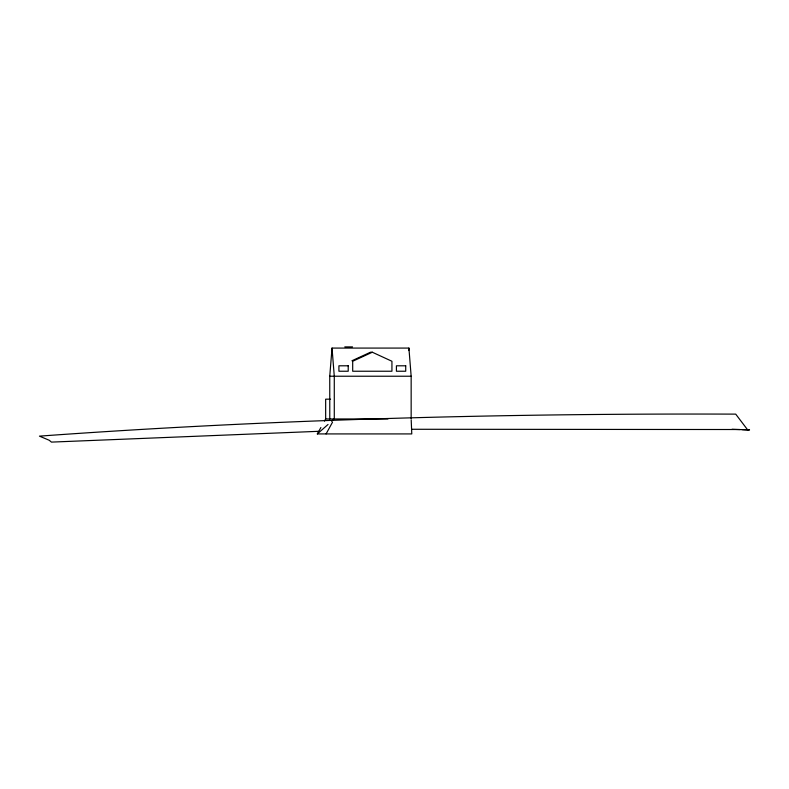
<?xml version="1.0" encoding="UTF-8"?>
<svg xmlns="http://www.w3.org/2000/svg" width="789" height="789" viewBox="0 0 789 789"><rect width="100%" height="100%" fill="white"/><g stroke="black" fill="none" stroke-linecap="round" stroke-linejoin="round"><path stroke-width="1.18" d="M329.782 418.959L329.753 376.225L332.031 348.077L408.909 348.077L411.158 376.225L411.158 418.959M408.712 350.523L408.909 348.077M326.084 433.92L332.524 422.164M411.207 420.113L411.779 433.92L317.326 433.92L320.896 427.51M324.466 421.099L325.66 418.959L325.66 399.165L330.552 399.165M317.326 433.92L328.037 424.472M331.597 421.316L334.28 418.959L334.28 376.225L332.031 348.077M351.943 360.76L370.475 352.229L372.319 352.229L391.936 361.263L391.936 371.234L352.693 371.234L352.693 361.263L372.319 352.229M318.559 431.317L51.423 442.106L49.253 440.272L39.45 436.139C271.13 419.344 503.461 413.278 735.713 414.126L747.676 429.906L749.55 429.906L742.331 429.62M344.793 346.894L352.525 346.894M329.753 376.225L411.158 376.225M325.66 418.959L387.971 418.959M411.552 429.275L739.924 429.522M732.044 429.275L747.676 429.906M348.215 365.8L338.915 365.8L338.915 371.234L348.215 371.234L348.215 365.8M405.724 365.8L396.423 365.8L396.423 371.234L405.724 371.234L405.724 365.8"/></g></svg>
